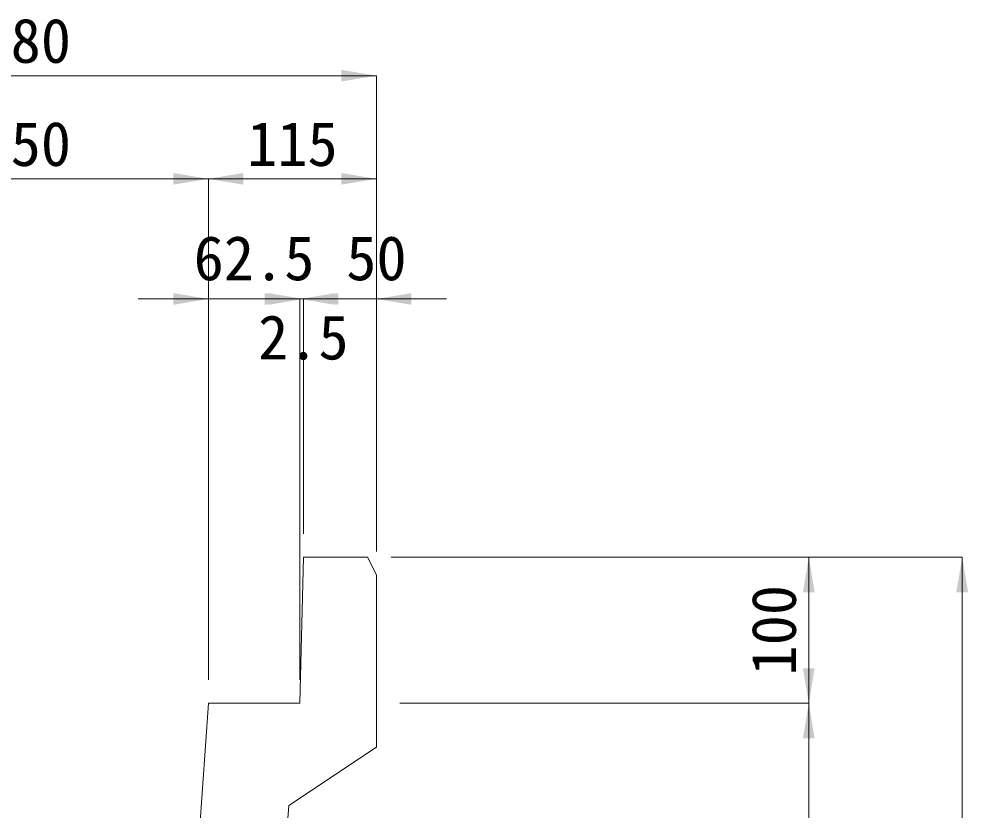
# Model space of a CAD drawing. Units: millimetres at full size; some dimension numbers follow another scale. Extents: x 47228 to 87734, y -20408 to -2620.
# Drawn here: x 51406 to 52056, y -6968 to -6426 of the extents above; entities that cross this region are included whole.
import ezdxf
from ezdxf.enums import TextEntityAlignment as Align

# ---------------------------------------------------------------- set-up
doc = ezdxf.new("R2010")
doc.units = ezdxf.units.MM
doc.header["$LTSCALE"] = 40
doc.layers.add('寸法線', color=7, linetype='Continuous', lineweight=9)
doc.layers.add('本体', color=2, linetype='Continuous', lineweight=13)
doc.styles.add('ＭＳ ゴシック', font='')
doc.styles.get('ＭＳ ゴシック').set_extended_font_data('MS Gothic')

# ---------------------------------------------------------------- blocks, each defined once
blk = doc.blocks.new('filled_arrow')
at = {"color": 0, "linetype": 'Continuous', "lineweight": -2}
blk.add_solid([(7.5, 1.25), (0, 0), (7.5, -1.25)], dxfattribs=at)

msp = doc.modelspace()

# ---------------------------------------------------------------- linework, layer by layer
at = {"layer": '寸法線'}
for p, q in [((51171.06, -6464.83), (51651.06, -6464.83)), ((51651.06, -6790.48), (51651.06, -6464.83)), ((51286.06, -6535.46), (51536.06, -6535.46)), ((51536.06, -6878.48), (51536.06, -6535.46)), ((51536.06, -6535.46), (51651.06, -6535.46)), ((51536.06, -6878.48), (51536.06, -6535.46)), ((51651.06, -6790.48), (51651.06, -6535.46)), ((51488.06, -6617.7), (51646.56, -6617.7)), ((51536.06, -6878.48), (51536.06, -6617.7)), ((51550.56, -6617.7), (51649.06, -6617.7)), ((51553.06, -6617.7), (51699.06, -6617.7)), ((51598.56, -6878.48), (51598.56, -6617.7)), ((51598.56, -6878.48), (51598.56, -6617.7)), ((51601.06, -6778.48), (51601.06, -6617.7)), ((51601.06, -6778.48), (51601.06, -6617.7)), ((51651.06, -6790.48), (51651.06, -6617.7)), ((51661.06, -6794.48), (51946.98, -6794.48)), ((51661.06, -6794.48), (52051.96, -6794.48)), ((51946.98, -6894.48), (51946.98, -6794.48)), ((52051.96, -7204.48), (52051.96, -6794.48)), ((51667.06, -6894.48), (51946.98, -6894.48)), ((51667.06, -6894.48), (51946.98, -6894.48)), ((51946.98, -7144.48), (51946.98, -6894.48))]:
    msp.add_line(p, q, dxfattribs=at)
at = {"layer": '本体'}
for p, q in [((51598.56, -6894.48), (51601.06, -6794.48)), ((51601.06, -6794.48), (51645.06, -6794.48)), ((51651.06, -6806.48), (51645.06, -6794.48)), ((51651.06, -6924.48), (51651.06, -6806.48)), ((51536.06, -6894.48), (51521.82, -7097.97)), ((51536.06, -6894.48), (51598.56, -6894.48)), ((51651.06, -6924.48), (51591.06, -6964.48)), ((51591.06, -6964.48), (51576.88, -7168.65))]:
    msp.add_line(p, q, dxfattribs=at)

# ---------------------------------------------------------------- block references
at = {"layer": '寸法線', "xscale": 3.2, "yscale": 3.2}
for p, rotation in [((51651.06, -6464.83), 180), ((51536.06, -6535.46), 180), ((51651.06, -6535.46), 180), ((51536.06, -6617.7), 180), ((51598.56, -6617.7), 180), ((51601.06, -6617.7), 180), ((51946.98, -6794.48), 270), ((52051.96, -6794.48), 270), ((51946.98, -6894.48), 90), ((51946.98, -6894.48), 270)]:
    msp.add_blockref('filled_arrow', p, dxfattribs=dict(at, rotation=rotation))
for p in [(51536.06, -6535.46), (51598.56, -6617.7), (51601.06, -6617.7), (51651.06, -6617.7)]:
    msp.add_blockref('filled_arrow', p, dxfattribs=at)

# ---------------------------------------------------------------- texts
at = {"layer": '寸法線', "style": 'ＭＳ ゴシック'}
for s, p in [('480', (51411.06, -6440.83)), ('250', (51411.06, -6511.46)), ('115', (51593.56, -6511.46)), ('62.5', (51567.31, -6589.7)), ('50', (51651.06, -6589.7)), ('2.5', (51601.06, -6643.94))]:
    msp.add_text(s, height=30.38, dxfattribs=at).set_placement(p, align=Align.MIDDLE_CENTER)
msp.add_text('100', height=30.38, rotation=90, dxfattribs=at).set_placement((51922.98, -6844.48), align=Align.MIDDLE_CENTER)

doc.saveas('drawing.dxf')
